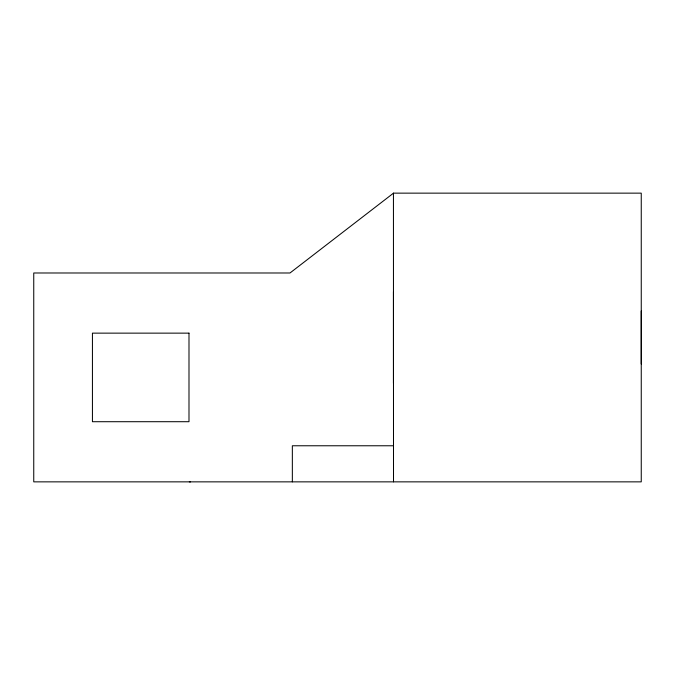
<?xml version="1.0" encoding="UTF-8"?>
<svg xmlns="http://www.w3.org/2000/svg" width="675" height="675" viewBox="0 0 675 675"><rect width="100%" height="100%" fill="white"/><g stroke="black" fill="none" stroke-linecap="round" stroke-linejoin="round"><path stroke-width="1.01" d="M292.343 481.857L292.343 445.77L393.432 445.77M393.508 193.143L289.997 272.987L33.75 272.987L33.75 481.857L641.25 481.857L641.25 193.143L393.441 193.143L393.508 481.857M189.329 481.857L190.553 481.857M641.25 311.032L641.25 363.968M393.441 291.786L393.441 383.214M188.992 333.138L92.433 333.138L92.433 421.715L188.992 421.706L188.992 333.138"/></g></svg>
